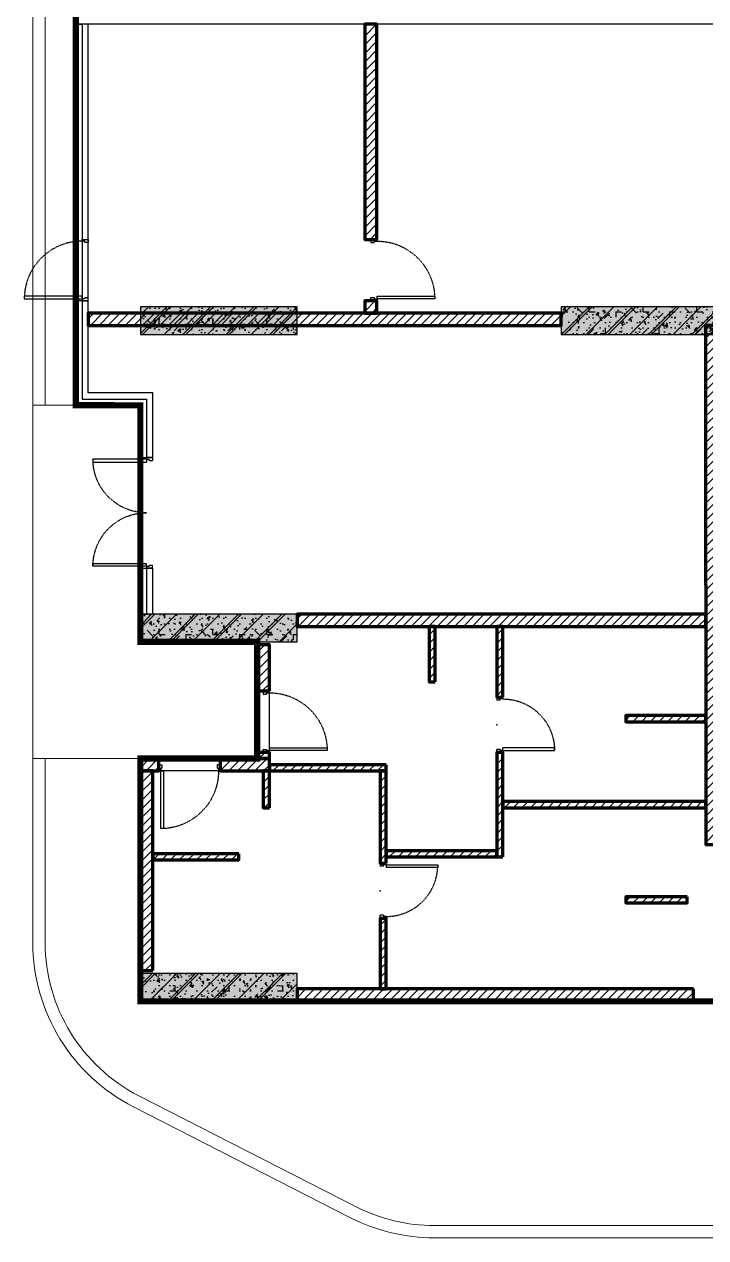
# Model space of a CAD drawing. Header units: millimetres. Extents: x 379264 to 1158416, y -283062 to 356890.
# Drawn here: x 726811.4 to 727033.2, y -21481.8 to -21086.9 of the extents above; entities that cross this region are included whole.
import ezdxf

# ---------------------------------------------------------------- set-up
doc = ezdxf.new("R2010")
doc.units = ezdxf.units.MM
doc.linetypes.add('BLOCK A - CHI TIET THANG 2$0$Center101', pattern=[13, 10, -1, 1, -1])
doc.linetypes.add('keyplan TANG 1$0$mb tang 1 TWB$0$Hidden10.5', pattern=[1.5, 1, -0.5])
for name, color, linetype in [('BLOCK A - CHI TIET THANG 2$0$Basement Grid Line', 250, 'BLOCK A - CHI TIET THANG 2$0$Center101'), ('BLOCK A - CHI TIET THANG 2$0$DnW', 20, 'Continuous'), ('keyplan TANG 1$0$mb tang 1 TWB$0$Brick Wall', 250, 'Continuous'), ('keyplan TANG 1$0$mb tang 1 TWB$0$Curtain Line', 250, 'Continuous'), ('keyplan TANG 1$0$mb tang 1 TWB$0$Door', 250, 'Continuous'), ('keyplan TANG 1$0$mb tang 1 TWB$0$Glass', 250, 'Continuous'), ('keyplan TANG 1$0$mb tang 1 TWB$0$Wall Hatch', 250, 'Continuous'), ('keyplan TANG 1$0$MB_Cot tang 1$0$Concrete Hatch', 250, 'Continuous'), ('keyplan TANG 1$0$MB_Cot tang 1$0$Concrete Line', 250, 'Continuous'), ('keyplan TANG 1$0$MB_Cot tang 1$0$Concrete Solid', 250, 'Continuous')]:
    doc.layers.add(name, color=color, linetype=linetype)
for name, color, linetype, lineweight in [('keyplan TANG 1$0$Hatch vat lieu', 250, 'Continuous', 5), ('keyplan TANG 1$0$mb tang 1 TWB$0$Net cat Tuong', 250, 'Continuous', 40), ('keyplan TANG 1$0$mb tang 1 TWB$0$Wall Line', 250, 'Continuous', 70), ('keyplan TANG 1$0$Net Thay khac', 250, 'Continuous', 15)]:
    doc.layers.add(name, color=color, linetype=linetype, lineweight=lineweight)

# ---------------------------------------------------------------- blocks, each defined once
blk = doc.blocks.new('*U117')
at = {"layer": 'keyplan TANG 1$0$mb tang 1 TWB$0$Wall Hatch'}
h = blk.add_hatch(dxfattribs=at)
h.set_pattern_fill('LINE10', color=256, scale=100, angle=45, style=0, pattern_type=2)
h.set_pattern_definition([(45, (-6950.000000000004, 4400.000000000001), (-70.71067811865474, 70.71067811865476), [])])
h.paths.add_polyline_path([(-1.525002346625115e-12, -3250), (0, 0), (-200.0000000000001, 2.025046796916286e-13), (-200.0000000000016, -3250)])
at = {"layer": 'keyplan TANG 1$0$mb tang 1 TWB$0$Wall Line'}
blk.add_lwpolyline([(-1.525002346625115e-12, -3250), (0, 0), (-200.0000000000001, 2.025046796916286e-13), (-200.0000000000016, -3250)], close=True, dxfattribs=at)
blk = doc.blocks.new('keyplan TANG 1$0$mb tang 1 TWB$0$A$C2C4C50CE')
at = {"layer": 'keyplan TANG 1$0$mb tang 1 TWB$0$Brick Wall'}
for p, q in [((-12249.87999973184, -25550.00000088602), (-22699.87999999605, -25550.00000088602)), ((-22699.87999999605, -25550.00000088602), (-22699.87999999605, -25650.00000088602)), ((-22699.87999999605, -25750.00000088602), (-22699.87999999605, -25650.00000088602)), ((-12249.87999973184, -25550.00000088602), (-12249.87999973184, -25650.00000088602)), ((-12249.87999973184, -25750.00000088602), (-12249.87999973184, -25650.00000088602)), ((-12249.87999973184, -25750.00000088602), (-22699.87999999605, -25750.00000088602))]:
    blk.add_line(p, q, dxfattribs=at)
blk = doc.blocks.new('keyplan TANG 1$0$mb tang 1 TWB$0$A$C67f029bb')
blk.add_blockref('keyplan TANG 1$0$mb tang 1 TWB$0$A$C2C4C50CE', (-42386.0469336505, -77633.4732285568))
blk = doc.blocks.new('*U101')
at = {"layer": 'keyplan TANG 1$0$mb tang 1 TWB$0$Wall Hatch'}
h = blk.add_hatch(dxfattribs=at)
h.set_pattern_fill('LINE10', color=256, scale=100, angle=45, style=0, pattern_type=2)
h.set_pattern_definition([(45, (449.9999999999991, 7350), (-70.71067811865474, 70.71067811865476), [])])
h.paths.add_polyline_path([(7700.000000000001, -1.714184350021242e-12), (0, 0), (-1.580957587066223e-13, -200.0000000000001), (7700.000000000001, -200.0000000000018)])
at = {"layer": 'keyplan TANG 1$0$mb tang 1 TWB$0$Wall Line'}
blk.add_lwpolyline([(7700.000000000001, -1.714184350021242e-12), (0, 0), (-1.580957587066223e-13, -200.0000000000001), (7700.000000000001, -200.0000000000018)], close=True, dxfattribs=at)
blk = doc.blocks.new('*U102')
at = {"layer": 'keyplan TANG 1$0$mb tang 1 TWB$0$Wall Hatch'}
h = blk.add_hatch(dxfattribs=at)
h.set_pattern_fill('LINE10', color=256, scale=100, angle=45, style=0, pattern_type=2)
h.set_pattern_definition([(45, (-399.7141483660581, 5750.000025534737), (-70.71067811865474, 70.71067811865476), [])])
h.paths.add_polyline_path([(1.50965394176506, -8449.999865144673), (0, 0), (-199.999996808158, -0.03573145424284619), (-198.490342866393, -8450.035596598915)])
at = {"layer": 'keyplan TANG 1$0$mb tang 1 TWB$0$Wall Line'}
blk.add_lwpolyline([(1.50965394176506, -8449.999865144673), (0, 0), (-199.999996808158, -0.03573145424284619), (-198.490342866393, -8450.035596598915)], close=True, dxfattribs=at)
blk = doc.blocks.new('keyplan TANG 1$0$mb tang 1 TWB$0$Door 900-1')
at = {"color": 0, "linetype": 'ByBlock'}
for p, q in [((29.99999962575384, 100.0000000003201), (29.9999996257684, 940.0000000003201)), ((29.9999996257684, 940.0000000003201), (74.9999996257684, 940.0000000003201)), ((74.9999996257684, 940.0000000003201), (74.99999962575384, 100.0000000003201)), ((29.99999962575384, 100.0000000003201), (-3.742461558431387e-07, 100.000000000131)), ((-3.742461558431387e-07, 100.000000000131), (0, 0)), ((0, 0), (50, 4.074536263942719e-10)), ((29.99999962575384, 100.0000000003201), (29.99999979416316, 55.00000000033469)), ((29.99999962575384, 100.0000000003201), (74.99999962575384, 100.0000000003201)), ((49.99999979417771, 55.00000000046566), (29.99999979416316, 55.00000000033469)), ((49.99999979417771, 55.00000000046566), (50, 4.074536263942719e-10)), ((849.9999999304418, 55.00000000046566), (869.9999999304564, 55.00000000033469)), ((849.9999999304418, 55.00000000046566), (849.9999997246196, 4.074536263942719e-10)), ((899.9999997246196, 0), (849.9999997246196, 4.074536263942719e-10)), ((870.0000000988657, 100.0000000003201), (900.0000000988657, 100.000000000131)), ((870.0000000988657, 100.0000000003201), (869.9999999304564, 55.00000000033469)), ((900.0000000988657, 100.000000000131), (899.9999997246196, 0))]:
    blk.add_line(p, q, dxfattribs=at)
at = {"color": 0, "linetype": 'keyplan TANG 1$0$mb tang 1 TWB$0$Hidden10.5'}
blk.add_arc((29.99999962575384, 100.0000000003201), 840.0000004731116, 0, 90, dxfattribs=at)
for p in [(-100, 100), (-100, 0), (449.9999998623098, -1.684107700776618e-06)]:
    blk.add_point(p)
blk = doc.blocks.new('*U103')
at = {"layer": 'keyplan TANG 1$0$mb tang 1 TWB$0$Door', "xscale": -1}
blk.add_blockref('keyplan TANG 1$0$mb tang 1 TWB$0$Door 900-1', (899.9999997246196, 0), dxfattribs=at)
blk = doc.blocks.new('keyplan TANG 1$0$mb tang 1 TWB$0$Door 1000-1')
at = {"color": 0, "linetype": 'ByBlock'}
blk.add_lwpolyline([(30, 100), (75, 100), (75, 1040.000000000015), (30, 1040.000000000015)], close=True, dxfattribs=at)
for points in [[(50, 55), (30, 55), (30, 100), (0, 100), (0, 0), (50, 0), (50, 55)], [(950.0000000000146, 55), (970.0000000000146, 55), (970.0000000000146, 100), (1000.000000000015, 100), (1000.000000000015, 0), (950.0000000000146, 0), (950.0000000000146, 55)]]:
    blk.add_lwpolyline(points, dxfattribs=at)
at = {"color": 0, "linetype": 'keyplan TANG 1$0$mb tang 1 TWB$0$Hidden10.5'}
blk.add_arc((30, 100), 940.0000000000146, 0, 90, dxfattribs=at)
blk = doc.blocks.new('*U1413')
at = {"layer": 'keyplan TANG 1$0$mb tang 1 TWB$0$Door', "xscale": -1}
blk.add_blockref('keyplan TANG 1$0$mb tang 1 TWB$0$Door 1000-1', (1000.000000000015, 0), dxfattribs=at)
blk = doc.blocks.new('*U104')
at = {"layer": 'keyplan TANG 1$0$mb tang 1 TWB$0$Door'}
blk.add_blockref('keyplan TANG 1$0$mb tang 1 TWB$0$Door 900-1', (0, 0), dxfattribs=at)
blk = doc.blocks.new('*U106')
at = {"layer": 'keyplan TANG 1$0$mb tang 1 TWB$0$Wall Hatch'}
h = blk.add_hatch(dxfattribs=at)
h.set_pattern_fill('LINE10', color=256, scale=100, angle=45, style=0, pattern_type=2)
h.set_pattern_definition([(45, (-600.0000000000027, 7350), (-70.71067811865474, 70.71067811865476), [])])
h.paths.add_polyline_path([(6649.999999999999, -1.472599819862808e-12), (0, 0), (-1.580957587066223e-13, -200.0000000000001), (6649.999999999999, -200.0000000000015)])
at = {"layer": 'keyplan TANG 1$0$mb tang 1 TWB$0$Wall Line'}
blk.add_lwpolyline([(6649.999999999999, -1.472599819862808e-12), (0, 0), (-1.580957587066223e-13, -200.0000000000001), (6649.999999999999, -200.0000000000015)], close=True, dxfattribs=at)
blk = doc.blocks.new('*U108')
at = {"layer": 'keyplan TANG 1$0$mb tang 1 TWB$0$Wall Hatch'}
h = blk.add_hatch(dxfattribs=at)
h.set_pattern_fill('LINE10', color=256, scale=100, angle=45, style=0, pattern_type=2)
h.set_pattern_definition([(45, (-800.0000000000018, 7350), (-70.71067811865474, 70.71067811865476), [])])
h.paths.add_polyline_path([(6450, -1.429967255717202e-12), (0, 0), (-1.580957587066223e-13, -200.0000000000001), (6450, -200.0000000000015)])
at = {"layer": 'keyplan TANG 1$0$mb tang 1 TWB$0$Wall Line'}
blk.add_lwpolyline([(6450, -1.429967255717202e-12), (0, 0), (-1.580957587066223e-13, -200.0000000000001), (6450, -200.0000000000015)], close=True, dxfattribs=at)
blk = doc.blocks.new('*U109')
at = {"layer": 'keyplan TANG 1$0$mb tang 1 TWB$0$Wall Hatch'}
h = blk.add_hatch(dxfattribs=at)
h.set_pattern_fill('LINE10', color=256, scale=100, angle=45, style=0, pattern_type=2)
h.set_pattern_definition([(45, (-6950.000000000002, 7350.000000000001), (-70.71067811865474, 70.71067811865476), [])])
h.paths.add_polyline_path([(300, -6.572520305780927e-14), (0, 0), (-1.580957587066223e-13, -200.0000000000001), (300, -200.0000000000001)])
at = {"layer": 'keyplan TANG 1$0$mb tang 1 TWB$0$Wall Line'}
blk.add_lwpolyline([(300, -6.572520305780927e-14), (0, 0), (-1.580957587066223e-13, -200.0000000000001), (300, -200.0000000000001)], close=True, dxfattribs=at)
blk = doc.blocks.new('*U110')
at = {"layer": 'keyplan TANG 1$0$mb tang 1 TWB$0$Wall Hatch'}
h = blk.add_hatch(dxfattribs=at)
h.set_pattern_fill('LINE10', color=256, scale=100, angle=45, style=0, pattern_type=2)
h.set_pattern_definition([(45, (-6449.999999999536, 7350.000000000001), (-70.71067811865474, 70.71067811865476), [])])
h.paths.add_polyline_path([(800.0000000004657, -1.794120407794253e-13), (0, 0), (-1.580957587066223e-13, -200.0000000000001), (800.0000000004657, -200.0000000000003)])
at = {"layer": 'keyplan TANG 1$0$mb tang 1 TWB$0$Wall Line'}
blk.add_lwpolyline([(800.0000000004657, -1.794120407794253e-13), (0, 0), (-1.580957587066223e-13, -200.0000000000001), (800.0000000004657, -200.0000000000003)], close=True, dxfattribs=at)
blk = doc.blocks.new('*U111')
at = {"layer": 'keyplan TANG 1$0$mb tang 1 TWB$0$Wall Hatch'}
h = blk.add_hatch(dxfattribs=at)
h.set_pattern_fill('LINE10', color=256, scale=100, angle=45, style=0, pattern_type=2)
h.set_pattern_definition([(45, (-5350.000000000002, 7450.000000000001), (-70.71067811865474, 70.71067811865476), [])])
h.paths.add_polyline_path([(1900, -4.334310688134057e-13), (0, 0), (-1.580957587066223e-13, -99.99999999999994), (1900, -100.0000000000004)])
at = {"layer": 'keyplan TANG 1$0$mb tang 1 TWB$0$Wall Line'}
blk.add_lwpolyline([(1900, -4.334310688134057e-13), (0, 0), (-1.580957587066223e-13, -99.99999999999994), (1900, -100.0000000000004)], close=True, dxfattribs=at)
blk = doc.blocks.new('*U112')
at = {"layer": 'keyplan TANG 1$0$mb tang 1 TWB$0$Wall Hatch'}
h = blk.add_hatch(dxfattribs=at)
h.set_pattern_fill('LINE10', color=256, scale=100, angle=45, style=0, pattern_type=2)
h.set_pattern_definition([(45, (-5950.000000000002, 7450.000000000001), (-70.71067811865474, 70.71067811865476), [])])
h.paths.add_polyline_path([(1300, -2.948752353402668e-13), (0, 0), (-1.580957587066223e-13, -99.99999999999994), (1300, -100.0000000000003)])
at = {"layer": 'keyplan TANG 1$0$mb tang 1 TWB$0$Wall Line'}
blk.add_lwpolyline([(1300, -2.948752353402668e-13), (0, 0), (-1.580957587066223e-13, -99.99999999999994), (1300, -100.0000000000003)], close=True, dxfattribs=at)
blk = doc.blocks.new('*U113')
at = {"layer": 'keyplan TANG 1$0$mb tang 1 TWB$0$Wall Hatch'}
h = blk.add_hatch(dxfattribs=at)
h.set_pattern_fill('LINE10', color=256, scale=100, angle=45, style=0, pattern_type=2)
h.set_pattern_definition([(45, (-3950.000000000002, 7450), (-70.71067811865474, 70.71067811865476), [])])
h.paths.add_polyline_path([(3300, -7.567280135840632e-13), (0, 0), (-1.580957587066223e-13, -99.99999999999994), (3300, -100.0000000000007)])
at = {"layer": 'keyplan TANG 1$0$mb tang 1 TWB$0$Wall Line'}
blk.add_lwpolyline([(3300, -7.567280135840632e-13), (0, 0), (-1.580957587066223e-13, -99.99999999999994), (3300, -100.0000000000007)], close=True, dxfattribs=at)
blk = doc.blocks.new('*U114')
at = {"layer": 'keyplan TANG 1$0$mb tang 1 TWB$0$Wall Hatch'}
h = blk.add_hatch(dxfattribs=at)
h.set_pattern_fill('LINE10', color=256, scale=100, angle=45, style=0, pattern_type=2)
h.set_pattern_definition([(45, (-5450.000000000002, 7450), (-70.71067811865474, 70.71067811865476), [])])
h.paths.add_polyline_path([(1800, -4.103384299012159e-13), (0, 0), (-1.580957587066223e-13, -99.99999999999994), (1800, -100.0000000000004)])
at = {"layer": 'keyplan TANG 1$0$mb tang 1 TWB$0$Wall Line'}
blk.add_lwpolyline([(1800, -4.103384299012159e-13), (0, 0), (-1.580957587066223e-13, -99.99999999999994), (1800, -100.0000000000004)], close=True, dxfattribs=at)
blk = doc.blocks.new('*U115')
at = {"layer": 'keyplan TANG 1$0$mb tang 1 TWB$0$Wall Hatch'}
h = blk.add_hatch(dxfattribs=at)
h.set_pattern_fill('LINE10', color=256, scale=100, angle=45, style=0, pattern_type=2)
h.set_pattern_definition([(45, (-6250.000000000002, 7450.000000000001), (-70.71067811865474, 70.71067811865476), [])])
h.paths.add_polyline_path([(999.9999999999999, -2.255973186036974e-13), (0, 0), (-1.580957587066223e-13, -99.99999999999994), (999.9999999999999, -100.0000000000002)])
at = {"layer": 'keyplan TANG 1$0$mb tang 1 TWB$0$Wall Line'}
blk.add_lwpolyline([(999.9999999999999, -2.255973186036974e-13), (0, 0), (-1.580957587066223e-13, -99.99999999999994), (999.9999999999999, -100.0000000000002)], close=True, dxfattribs=at)
blk = doc.blocks.new('*U116')
at = {"layer": 'keyplan TANG 1$0$mb tang 1 TWB$0$Wall Hatch'}
h = blk.add_hatch(dxfattribs=at)
h.set_pattern_fill('LINE10', color=256, scale=100, angle=45, style=0, pattern_type=2)
h.set_pattern_definition([(45, (-5850.000000000002, 7450.000000000001), (-70.71067811865474, 70.71067811865476), [])])
h.paths.add_polyline_path([(1400, -3.262575395031795e-13), (0, 0), (-1.580957587066223e-13, -99.99999999999994), (1400, -100.0000000000003)])
at = {"layer": 'keyplan TANG 1$0$mb tang 1 TWB$0$Wall Line'}
blk.add_lwpolyline([(1400, -3.262575395031795e-13), (0, 0), (-1.580957587066223e-13, -99.99999999999994), (1400, -100.0000000000003)], close=True, dxfattribs=at)
blk = doc.blocks.new('*U118')
at = {"layer": 'keyplan TANG 1$0$mb tang 1 TWB$0$Wall Hatch'}
h = blk.add_hatch(dxfattribs=at)
h.set_pattern_fill('LINE10', color=256, scale=100, angle=45, style=0, pattern_type=2)
h.set_pattern_definition([(45, (-6950.000000000003, 6900.000000000001), (-70.71067811865474, 70.71067811865476), [])])
h.paths.add_polyline_path([(-3.455014052633487e-13, -750), (0, 0), (-200.0000000000001, 2.025046796916286e-13), (-200.0000000000004, -750)])
at = {"layer": 'keyplan TANG 1$0$mb tang 1 TWB$0$Wall Line'}
blk.add_lwpolyline([(-3.455014052633487e-13, -750), (0, 0), (-200.0000000000001, 2.025046796916286e-13), (-200.0000000000004, -750)], close=True, dxfattribs=at)
blk = doc.blocks.new('*U119')
at = {"layer": 'keyplan TANG 1$0$mb tang 1 TWB$0$Wall Hatch'}
h = blk.add_hatch(dxfattribs=at)
h.set_pattern_fill('LINE10', color=256, scale=100, angle=45, style=0, pattern_type=2)
h.set_pattern_definition([(45, (-6950.000000000003, 7550.000000000001), (-70.71067811865474, 70.71067811865476), [])])
h.paths.add_polyline_path([(-3.286260152890463e-14, -100), (0, 0), (-200.0000000000001, 2.025046796916286e-13), (-200.0000000000001, -100)])
at = {"layer": 'keyplan TANG 1$0$mb tang 1 TWB$0$Wall Line'}
blk.add_lwpolyline([(-3.286260152890463e-14, -100), (0, 0), (-200.0000000000001, 2.025046796916286e-13), (-200.0000000000001, -100)], close=True, dxfattribs=at)
blk = doc.blocks.new('*U120')
at = {"layer": 'keyplan TANG 1$0$mb tang 1 TWB$0$Wall Hatch'}
h = blk.add_hatch(dxfattribs=at)
h.set_pattern_fill('LINE10', color=256, scale=100, angle=45, style=0, pattern_type=2)
h.set_pattern_definition([(45, (-6850.000000000003, 6750.000000000001), (-70.71067811865474, 70.71067811865476), [])])
h.paths.add_polyline_path([(-4.165556788393588e-13, -900), (0, 0), (-99.99999999999994, 2.025046796916286e-13), (-100.0000000000004, -900)])
at = {"layer": 'keyplan TANG 1$0$mb tang 1 TWB$0$Wall Line'}
blk.add_lwpolyline([(-4.165556788393588e-13, -900), (0, 0), (-99.99999999999994, 2.025046796916286e-13), (-100.0000000000004, -900)], close=True, dxfattribs=at)
blk = doc.blocks.new('*U1414')
at = {"layer": 'keyplan TANG 1$0$mb tang 1 TWB$0$Wall Hatch'}
h = blk.add_hatch(dxfattribs=at)
h.set_pattern_fill('LINE10', color=256, scale=100, angle=45, style=0, pattern_type=2)
h.set_pattern_definition([(45, (-6850.000000000003, 6500.000000000001), (-70.71067811865474, 70.71067811865476), [])])
h.paths.add_polyline_path([(-5.34979468132709e-13, -1150), (0, 0), (-99.99999999999994, 2.025046796916286e-13), (-100.0000000000005, -1150)])
at = {"layer": 'keyplan TANG 1$0$mb tang 1 TWB$0$Wall Line'}
blk.add_lwpolyline([(-5.34979468132709e-13, -1150), (0, 0), (-99.99999999999994, 2.025046796916286e-13), (-100.0000000000005, -1150)], close=True, dxfattribs=at)
blk = doc.blocks.new('*U121')
at = {"layer": 'keyplan TANG 1$0$mb tang 1 TWB$0$Wall Hatch'}
h = blk.add_hatch(dxfattribs=at)
h.set_pattern_fill('LINE10', color=256, scale=100, angle=45, style=0, pattern_type=2)
h.set_pattern_definition([(45, (-6850.000000000003, 5950.000000000001), (-70.71067811865474, 70.71067811865476), [])])
h.paths.add_polyline_path([(-7.955118045780792e-13, -1700), (0, 0), (-99.99999999999994, 2.025046796916286e-13), (-100.0000000000007, -1700)])
at = {"layer": 'keyplan TANG 1$0$mb tang 1 TWB$0$Wall Line'}
blk.add_lwpolyline([(-7.955118045780792e-13, -1700), (0, 0), (-99.99999999999994, 2.025046796916286e-13), (-100.0000000000007, -1700)], close=True, dxfattribs=at)
blk = doc.blocks.new('*U122')
at = {"layer": 'keyplan TANG 1$0$mb tang 1 TWB$0$Wall Hatch'}
h = blk.add_hatch(dxfattribs=at)
h.set_pattern_fill('LINE10', color=256, scale=100, angle=45, style=0, pattern_type=2)
h.set_pattern_definition([(45, (-6850.000000000003, 6150.000000000001), (-70.71067811865474, 70.71067811865476), [])])
h.paths.add_polyline_path([(-7.007727731433991e-13, -1500), (0, 0), (-99.99999999999994, 2.025046796916286e-13), (-100.0000000000006, -1500)])
at = {"layer": 'keyplan TANG 1$0$mb tang 1 TWB$0$Wall Line'}
blk.add_lwpolyline([(-7.007727731433991e-13, -1500), (0, 0), (-99.99999999999994, 2.025046796916286e-13), (-100.0000000000006, -1500)], close=True, dxfattribs=at)
blk = doc.blocks.new('*U123')
at = {"layer": 'keyplan TANG 1$0$mb tang 1 TWB$0$Wall Hatch'}
h = blk.add_hatch(dxfattribs=at)
h.set_pattern_fill('LINE10', color=256, scale=100, angle=45, style=0, pattern_type=2)
h.set_pattern_definition([(45, (-6850.000000000003, 7050.000000000001), (-70.71067811865474, 70.71067811865476), [])])
h.paths.add_polyline_path([(-2.744471316873388e-13, -599.9999999999999), (0, 0), (-99.99999999999994, 2.025046796916286e-13), (-100.0000000000002, -599.9999999999999)])
at = {"layer": 'keyplan TANG 1$0$mb tang 1 TWB$0$Wall Line'}
blk.add_lwpolyline([(-2.744471316873388e-13, -599.9999999999999), (0, 0), (-99.99999999999994, 2.025046796916286e-13), (-100.0000000000002, -599.9999999999999)], close=True, dxfattribs=at)
blk = doc.blocks.new('keyplan TANG 1$0$mb tang 1 TWB$0$Door 1800-1')
at = {"color": 0, "linetype": 'ByBlock'}
for p, q in [((29.99999962575384, 100.0000000003201), (29.9999996257684, 970.0000000003201)), ((29.9999996257684, 970.0000000003201), (74.9999996257684, 970.0000000003201)), ((74.9999996257684, 970.0000000003201), (74.99999962575384, 100.0000000003201)), ((1724.999999999985, 970.0000000003201), (1725, 100.0000000003201)), ((1769.999999999985, 970.0000000003201), (1724.999999999985, 970.0000000003201)), ((1770, 100.0000000003201), (1769.999999999985, 970.0000000003201)), ((29.99999962575384, 100.0000000003201), (-3.742461558431387e-07, 100.000000000131)), ((-3.742461558431387e-07, 100.000000000131), (0, 0)), ((0, 0), (50, 4.074536263942719e-10)), ((29.99999962575384, 100.0000000003201), (29.99999979416316, 55.00000000033469)), ((29.99999962575384, 100.0000000003201), (74.99999962575384, 100.0000000003201)), ((49.99999979417771, 55.00000000046566), (29.99999979416316, 55.00000000033469)), ((49.99999979417771, 55.00000000046566), (50, 4.074536263942719e-10)), ((1770, 100.0000000003201), (1725, 100.0000000003201)), ((1749.999999831576, 55.00000000046566), (1769.999999831591, 55.00000000033469)), ((1749.999999831576, 55.00000000046566), (1749.999999625754, 4.074536263942719e-10)), ((1799.999999625754, 0), (1749.999999625754, 4.074536263942719e-10)), ((1770, 100.0000000003201), (1800, 100.000000000131)), ((1770, 100.0000000003201), (1769.999999831591, 55.00000000033469)), ((1800, 100.000000000131), (1799.999999625754, 0))]:
    blk.add_line(p, q, dxfattribs=at)
at = {"color": 0, "linetype": 'keyplan TANG 1$0$mb tang 1 TWB$0$Hidden10.5'}
for centre, start, end in [((29.99999962575384, 100.0000000003201), 0, 90), ((1770, 100.0000000003201), 90, 180)]:
    blk.add_arc(centre, 870.0000001871231, start, end, dxfattribs=at)
blk = doc.blocks.new('*U1408')
at = {"layer": 'keyplan TANG 1$0$mb tang 1 TWB$0$Door'}
blk.add_blockref('keyplan TANG 1$0$mb tang 1 TWB$0$Door 1800-1', (0, 0), dxfattribs=at)
blk = doc.blocks.new('*U1415')
at = {"layer": 'keyplan TANG 1$0$mb tang 1 TWB$0$Door', "rotation": 180}
blk.add_blockref('keyplan TANG 1$0$mb tang 1 TWB$0$Door 1000-1', (1000.000000000015, 110), dxfattribs=at)
blk = doc.blocks.new('*U125')
at = {"layer": 'keyplan TANG 1$0$mb tang 1 TWB$0$Wall Hatch'}
h = blk.add_hatch(dxfattribs=at)
h.set_pattern_fill('LINE10', color=256, scale=100, angle=45, style=0, pattern_type=2)
h.set_pattern_definition([(45, (-400.5985018585714, 10699.99994653665), (-70.71067811865474, 70.71067811865476), [])])
h.paths.add_polyline_path([(0.6253004492518044, -3499.999944142764), (0, 0), (-199.999996808158, -0.03573145424284619), (-199.3746963589062, -3500.035675597006)])
at = {"layer": 'keyplan TANG 1$0$mb tang 1 TWB$0$Wall Line'}
blk.add_lwpolyline([(0.6253004492518044, -3499.999944142764), (0, 0), (-199.999996808158, -0.03573145424284619), (-199.3746963589062, -3500.035675597006)], close=True, dxfattribs=at)
blk = doc.blocks.new('*U124')
at = {"layer": 'keyplan TANG 1$0$mb tang 1 TWB$0$Wall Hatch'}
h = blk.add_hatch(dxfattribs=at)
h.set_pattern_fill('LINE10', color=256, scale=100, angle=45, style=0, pattern_type=2)
h.set_pattern_definition([(45, (-401.1880708535802, 13999.99989387125), (-70.71067811865474, 70.71067811865476), [])])
h.paths.add_polyline_path([(0.03573145424297186, -199.9999968081584), (0, 0), (-199.999996808158, -0.03573145424284619), (-199.964265353915, -200.0357282624)])
at = {"layer": 'keyplan TANG 1$0$mb tang 1 TWB$0$Wall Line'}
blk.add_lwpolyline([(0.03573145424297186, -199.9999968081584), (0, 0), (-199.999996808158, -0.03573145424284619), (-199.964265353915, -200.0357282624)], close=True, dxfattribs=at)
blk = doc.blocks.new('*U1390')
at = {"layer": 'keyplan TANG 1$0$MB_Cot tang 1$0$Concrete Hatch'}
h = blk.add_hatch(dxfattribs=at)
h.set_pattern_fill('CONCRETE', color=256, scale=50, style=0, pattern_type=2)
h.set_pattern_definition([(45, (2000, -99.9999999998835), (-176.7766952966369, 176.7766952966369), []), (45, (2000, -49.9999999998835), (-353.5533905932737, 353.5533905932738), []), (49.99999999999999, (2000, -99.9999999998835), (358.6300913003767, -31.37606749129755), [37.5, -412.5]), (355, (2000, -99.9999999998835), (-69.3756668065, 376.0960668500059), [30, -330]), (100.4514, (2029.88584, -102.6146699998835), (289.2546908570108, 344.7197710304768), [31.870095, -350.571056]), (46.18420000000001, (2000, 1.16500586955226e-10), (533.6205243128222, -82.75950716450905), [56.25, -618.75]), (96.6356, (2044.4683725, -6.896653499883513), (467.3313527743517, 487.0589354502209), [47.805144, -525.8565]), (351.1842, (2000, 1.16500586955226e-10), (467.3309725668136, 487.0593004626623), [45, -495]), (21, (2050, -24.9999999998835), (298.4535260592309, -201.3094453326694), [37.5, -412.5]), (326.0000000000001, (2050, -24.9999999998835), (121.6576659607909, 362.5750225234265), [30, -330]), (71.4514, (2074.8711165, -41.7758029998835), (420.111314290745, 161.2652483549762), [31.870095, -350.571056]), (37.50000000000001, (2000, -99.9999999998835), (6.079927658645334, 166.4469269156558), [0, -326, 0, -335, 0, -331.25]), (7.499999999999999, (2000, -99.9999999998835), (131.5347687210743, 197.2058559411801), [0, -191, 0, -318.5, 0, -126.25]), (327.5, (1888.5, -99.9999999998835), (266.9112180862045, -11.2774358671899), [0, -125, 0, -390, 0, -517.5]), (317.5, (1838.5, -99.9999999998835), (291.5930846711931, 50.05249116615882), [0, -162.5, 0, -259, 0, -367.5]), (0, (2175, 75.0000000001165), (0, 875), [87.5, -787.5]), (0, (2437.5, 250.0000000001165), (0, 875), [87.5, -787.5]), (0, (2262.5, 600.0000000001165), (0, 875), [87.5, -350, 87.5, -350]), (90, (2175, 75.0000000001165), (-875, 5.35782974626967e-14), [87.5, -787.5]), (90, (2262.5, 600.0000000001165), (-875, 5.35782974626967e-14), [87.5, -787.5]), (90, (2525, 250.0000000001165), (-875, 5.35782974626967e-14), [87.5, -787.5]), (90, (2700, 512.5000000001165), (-875, 5.35782974626967e-14), [87.5, -787.5]), (135, (2262.5, 75.0000000001165), (-875.016357447105, 8.881784197001252e-14), [123.76, -1113.7]), (135, (2350, 600.0000000001165), (-875.016357447105, 8.881784197001252e-14), [123.76, -1113.7]), (45, (2437.5, 250.0000000001165), (8.881784197001252e-14, 875.016357447105), [123.76, -247.485, 123.76, -742.455]), (0, (1825, -99.9999999998835), (87.5, 87.5), [-175, 0])])
h.paths.add_polyline_path([(-250, 200.0000000001164), (-250, -249.9999999999999), (2300, -250), (2300, 200.0000000001164)])
at = {"layer": 'keyplan TANG 1$0$MB_Cot tang 1$0$Concrete Solid'}
blk.add_hatch(color=256, dxfattribs=at).paths.add_polyline_path([(-250, 200.0000000001164), (-250, -249.9999999999999), (2300, -250), (2300, 200.0000000001164)])
at = {"layer": 'keyplan TANG 1$0$MB_Cot tang 1$0$Concrete Line'}
blk.add_lwpolyline([(-250, 200.0000000001164), (-250, -249.9999999999999), (2300, -250), (2300, 200.0000000001164)], close=True, dxfattribs=at)
blk = doc.blocks.new('*U1392')
at = {"layer": 'keyplan TANG 1$0$MB_Cot tang 1$0$Concrete Hatch'}
h = blk.add_hatch(dxfattribs=at)
h.set_pattern_fill('CONCRETE', color=256, scale=50, style=0, pattern_type=2)
h.set_pattern_definition([(45, (2000, -299.9999999998835), (-176.7766952966369, 176.7766952966369), []), (45, (2000, -249.9999999998835), (-353.5533905932737, 353.5533905932738), []), (49.99999999999999, (2000, -299.9999999998835), (358.6300913003767, -31.37606749129755), [37.5, -412.5]), (355, (2000, -299.9999999998835), (-69.3756668065, 376.0960668500059), [30, -330]), (100.4514, (2029.88584, -302.6146699998835), (289.2546908570108, 344.7197710304768), [31.870095, -350.571056]), (46.18420000000001, (2000, -199.9999999998835), (533.6205243128222, -82.75950716450905), [56.25, -618.75]), (96.6356, (2044.4683725, -206.8966534998835), (467.3313527743517, 487.0589354502209), [47.805144, -525.8565]), (351.1842, (2000, -199.9999999998835), (467.3309725668136, 487.0593004626623), [45, -495]), (21, (2050, -224.9999999998835), (298.4535260592309, -201.3094453326694), [37.5, -412.5]), (326.0000000000001, (2050, -224.9999999998835), (121.6576659607909, 362.5750225234265), [30, -330]), (71.4514, (2074.8711165, -241.7758029998835), (420.111314290745, 161.2652483549762), [31.870095, -350.571056]), (37.50000000000001, (2000, -299.9999999998835), (6.079927658645334, 166.4469269156558), [0, -326, 0, -335, 0, -331.25]), (7.499999999999999, (2000, -299.9999999998835), (131.5347687210743, 197.2058559411801), [0, -191, 0, -318.5, 0, -126.25]), (327.5, (1888.5, -299.9999999998835), (266.9112180862045, -11.2774358671899), [0, -125, 0, -390, 0, -517.5]), (317.5, (1838.5, -299.9999999998835), (291.5930846711931, 50.05249116615882), [0, -162.5, 0, -259, 0, -367.5]), (0, (2175, -124.9999999998835), (0, 875), [87.5, -787.5]), (0, (2437.5, 50.00000000011653), (0, 875), [87.5, -787.5]), (0, (2262.5, 400.0000000001165), (0, 875), [87.5, -350, 87.5, -350]), (90, (2175, -124.9999999998835), (-875, 5.35782974626967e-14), [87.5, -787.5]), (90, (2262.5, 400.0000000001165), (-875, 5.35782974626967e-14), [87.5, -787.5]), (90, (2525, 50.00000000011653), (-875, 5.35782974626967e-14), [87.5, -787.5]), (90, (2700, 312.5000000001165), (-875, 5.35782974626967e-14), [87.5, -787.5]), (135, (2262.5, -124.9999999998835), (-875.016357447105, 8.881784197001252e-14), [123.76, -1113.7]), (135, (2350, 400.0000000001165), (-875.016357447105, 8.881784197001252e-14), [123.76, -1113.7]), (45, (2437.5, 50.00000000011653), (8.881784197001252e-14, 875.016357447105), [123.76, -247.485, 123.76, -742.455]), (0, (1825, -299.9999999998835), (87.5, 87.5), [-175, 0])])
h.paths.add_polyline_path([(-250, 100.0000000001164), (-250, -349.9999999999999), (2300, -350), (2300, 100.0000000001164)])
at = {"layer": 'keyplan TANG 1$0$MB_Cot tang 1$0$Concrete Solid'}
blk.add_hatch(color=256, dxfattribs=at).paths.add_polyline_path([(-250, 100.0000000001164), (-250, -349.9999999999999), (2300, -350), (2300, 100.0000000001164)])
at = {"layer": 'keyplan TANG 1$0$MB_Cot tang 1$0$Concrete Line'}
blk.add_lwpolyline([(-250, 100.0000000001164), (-250, -349.9999999999999), (2300, -350), (2300, 100.0000000001164)], close=True, dxfattribs=at)
blk = doc.blocks.new('keyplan TANG 1')
at = {"color": 7, "const_width": 100}
blk.add_lwpolyline([(98401.54538834305, 90000.00000884559), (98401.54538834305, 83950.00000884582), (99550.00000011947, 83950.00000884582), (99550.00000011947, 73850.00000884559), (89101.54538542122, 73850.00000884559), (89101.54538542122, 81474.99999439984), (87300, 81474.99999439984), (87326.54538542125, 76399.99999999988), (87551.54538542125, 76399.99999999988), (87551.54538542125, 73849.99999999988), (77900.00000000105, 73849.99999999988), (77900.00000000105, 77800.00058133807), (79800.00010936044, 77800.0003843878), (79800.00010936044, 79699.99999999942), (77900.00000000105, 79699.99999999942), (77900.00000000147, 83550.00000000081), (76848.45467698967, 83550.26210417584), (76848.45467698967, 90049.99999513064)], dxfattribs=at)
at = {"layer": 'keyplan TANG 1$0$Hatch vat lieu'}
blk.add_lwpolyline([(76350.00000000099, 98875.129771279), (76350.00000000099, 83550.00058133813)], dxfattribs=at)
blk.add_lwpolyline([(76350.00000000099, 77800.00058133807), (76350.00000000099, 74804.87005053653, 0.2818337768156025), (77877.02064277208, 72310.97278800362), (81412.94638477266, 70506.10273746698, 0.1185413434814182), (82685.92574200156, 70199.99999999988), (99552.09518931291, 70199.99999999994)], format="xyb", dxfattribs=at)
at = {"layer": 'keyplan TANG 1$0$mb tang 1 TWB$0$Brick Wall'}
blk.add_line((77050.00000000105, 85249.99999999988), (76850.00000000105, 85249.99999999988), dxfattribs=at)
at = {"layer": 'keyplan TANG 1$0$mb tang 1 TWB$0$Curtain Line'}
for p, q in [((76848.45461165858, 83550.00000000093), (76850.00000000105, 89749.99999474986)), ((76850.00000000105, 89749.99999474986), (76949.99999689462, 89749.97506913218)), ((77049.99999378818, 89749.9501435145), (76949.99999689462, 89749.97506913218)), ((77048.50446910835, 83750.0000000009), (77049.99999378818, 89749.9501435145)), ((78101.54538542207, 83750.00000000079), (77048.50446910835, 83750.0000000009)), ((78101.54538542205, 82699.99999850323), (78101.54538542207, 83750.00000000079)), ((77901.54538542207, 83550.00000000081), (76848.45461165858, 83550.00000000093)), ((77901.54538542207, 82699.99999850325), (77901.54538542207, 83550.00000000081)), ((77901.54538542207, 82699.99999850325), (78001.54538542207, 82699.99999850325)), ((78101.54538542205, 82699.99999850323), (78001.54538542207, 82699.99999850325)), ((77901.54538542191, 80149.99999999942), (77901.54538542195, 80899.9999988775)), ((77901.54538542195, 80899.9999988775), (78001.54538542195, 80899.9999988775)), ((78101.54538542194, 80899.99999887748), (78001.54538542195, 80899.9999988775)), ((78101.5453854219, 80149.9999999994), (78101.54538542194, 80899.99999887748)), ((77901.54538542191, 80149.99999999942), (78001.5453854219, 80149.99999999942)), ((78101.5453854219, 80149.9999999994), (78001.5453854219, 80149.99999999942))]:
    blk.add_line(p, q, dxfattribs=at)
at = {"layer": 'keyplan TANG 1$0$mb tang 1 TWB$0$Door'}
for points in [[(80000.0001093609, 77900.00038438791), (80000.0001093609, 78900.00038438791)], [(79201.54549478204, 77600.0003843878), (78201.54549478204, 77600.0003843878)]]:
    blk.add_lwpolyline(points, dxfattribs=at)
at = {"layer": 'keyplan TANG 1$0$mb tang 1 TWB$0$Glass'}
for p, q in [((76949.99999689462, 89749.97506913218), (76949.99999689462, 83650)), ((76949.99999689462, 83650), (78000, 83650)), ((78000, 83650), (77999.99999999993, 82699.99999850325)), ((78001.54538542195, 80899.9999988775), (78001.54538542195, 80149.99999999942))]:
    blk.add_line(p, q, dxfattribs=at)
at = {"layer": 'keyplan TANG 1$0$mb tang 1 TWB$0$Net cat Tuong'}
for p, q in [((87099.1571517848, 80150.00058133807), (80450.00010936044, 80150.00058133807)), ((80450.00010936044, 79950.00058133807), (82600.00010936044, 79950.00058133807)), ((82600.00010936044, 79950.00058133807), (82600.00010936044, 79049.91810971976)), ((82700.00010936044, 79049.91810971976), (82700.00010936044, 79950.00058133807)), ((82700.00010936044, 79950.00058133807), (83699.99991444271, 79950.00058133807)), ((83699.99991444271, 79950.00058133807), (83699.99991444265, 78800.0003843297)), ((83799.99991444265, 78800.0003843297), (83799.99991444265, 79950.00058133807)), ((83799.99991444265, 79950.00058133807), (87099.1928832396, 79950.00058133807)), ((82600.00010936044, 79049.91810971976), (82700.00010936044, 79049.91810971976)), ((83699.99991444265, 78800.0003843297), (83799.99991444265, 78800.0003843297)), ((87100.00010936032, 78500.00035543123), (85800.00010936044, 78500.00035543134)), ((85800.00010936044, 78500.00035543134), (85800.00010936044, 78400.00035543123)), ((85800.00010936044, 78400.00035543123), (87100.00010936026, 78400.00035543123)), ((79800.00010936096, 77800.0003843878), (79800.00010936096, 77900.00038438791)), ((80000.0001093609, 77900.00038438791), (79800.00010936096, 77900.00038438791)), ((80000.0001093609, 77700.0003843878), (80000.0001093609, 77900.00038438791)), ((79800.00010936096, 77800.0003843878), (79201.54549478204, 77800.0003843878)), ((79201.54549478204, 77800.0003843878), (79201.54549478204, 77600.0003843878)), ((81899.99991444271, 77700.0003843878), (80000.0001093609, 77700.0003843878)), ((81899.99991444271, 76300.00038438791), (81899.99991444271, 77700.0003843878)), ((81799.99991444277, 77600.00038438791), (81799.99991444277, 76100.0003843878)), ((83799.99991444265, 76200.0003843878), (83799.99991444265, 77000.00038438791)), ((83799.99991444265, 77000.00038438791), (87100.00010936026, 77000.00038438791)), ((83699.99991444265, 76300.0003843878), (81899.99991444271, 76300.00038438791)), ((81799.99991444277, 76100.0003843878), (81899.99991444271, 76100.0003843878)), ((81899.99991444271, 76100.0003843878), (81899.99991444271, 76200.0003843878)), ((81899.99991444271, 76200.0003843878), (83799.99991444265, 76200.0003843878)), ((86800.00010936032, 75550.00038438791), (85800.00010938139, 75550.00038438791)), ((85800.00010938139, 75550.00038438791), (85800.00010938139, 75450.00038438791)), ((85800.00010938139, 75450.00038438791), (86800.00010936026, 75450.00038438791))]:
    blk.add_line(p, q, dxfattribs=at)
at = {"layer": 'keyplan TANG 1$0$Net Thay khac'}
for p, q in [((77900.00010936044, 83550.00058133807), (76150.00000000099, 83550.00058133813)), ((77900.00010936044, 77800.00058133807), (76150.00000000099, 77800.00058133807))]:
    blk.add_line(p, q, dxfattribs=at)
blk.add_lwpolyline([(76849.99999999744, 136499.9999970782), (76150.00000000105, 136499.9999970782), (76150.00000000099, 74804.87005053653, 0.2818337768156034), (77786.09354582714, 72132.8372692513), (81322.01928782777, 70327.96721871459, 0.1185413434814177), (82685.92574200156, 69999.99999999988), (99552.09518931291, 69999.99999999994)], format="xyb", dxfattribs=at)
blk.add_blockref('keyplan TANG 1$0$mb tang 1 TWB$0$A$C67f029bb', (141935.9269336516, 193133.4732241927))
for name, p, rotation in [('*U1413', (79900.0001093609, 78900.00038438791), 270), ('*U103', (83699.99991444277, 78800.00038386718), 270), ('*U1413', (79201.54549478204, 77700.0003843878), 180), ('*U104', (81799.9999144426, 76100.00038401363), 270)]:
    blk.add_blockref(name, p, dxfattribs=dict(rotation=rotation))
at = {"layer": 'keyplan TANG 1$0$mb tang 1 TWB$0$Brick Wall'}
for name, p in [('*U125', (81749.99999059633, 89749.98587496876)), ('*U124', (81749.99999059633, 85250.82196706734)), ('*U101', (77048.82261854428, 85050.20898144343)), ('*U102', (87298.29949070083, 84850.00022590754)), ('*U106', (80450.00010936044, 80150.00058133807)), ('*U120', (82700.00010936044, 79950.00058133807)), ('*U1414', (83800.00010936044, 79950.00058133807)), ('*U118', (80000.00010936044, 79650.00058133807)), ('*U112', (85800.00010936044, 78500.00058133807)), ('*U119', (80000.00010936044, 77900.00058133807)), ('*U121', (83800.00010936044, 77900.00058133807)), ('*U109', (77900.00010936044, 77800.00058133807)), ('*U110', (79200.00010936044, 77800.00058133807)), ('*U111', (80000.00010936044, 77700.00058133807)), ('*U117', (78100.00010936044, 77600.00058133807)), ('*U123', (80000.00010936044, 77600.00058133807)), ('*U122', (81900.00010936044, 77600.00058133807)), ('*U113', (83800.00010936044, 77100.00058133807)), ('*U116', (78100.00010936044, 76250.00058133807)), ('*U114', (81900.00010936044, 76300.00058133807)), ('*U115', (85800.00010936044, 75550.00058133807)), ('*U1414', (81900.00010936044, 75200.00058133807)), ('*U108', (80450.00010936044, 74050.00058133807))]:
    blk.add_blockref(name, p, dxfattribs=at)
at = {"layer": 'keyplan TANG 1$0$mb tang 1 TWB$0$Door', "rotation": 270}
blk.add_blockref('*U1415', (76940.00000000105, 86249.9999999999), dxfattribs=at)
at = {"layer": 'keyplan TANG 1$0$mb tang 1 TWB$0$Door', "xscale": -1, "rotation": 90}
for name, p in [('*U1415', (81760.80379895569, 86250.82196706736)), ('*U1408', (78098.35887367651, 82699.99999850325))]:
    blk.add_blockref(name, p, dxfattribs=at)
at = {"layer": 'keyplan TANG 1$0$MB_Cot tang 1$0$Concrete Line'}
for name, p in [('*U1392', (78150.00000000105, 85050.00000000012)), ('*U1390', (85000.00000000055, 84950.00000000012)), ('*U1390', (78150.00000000105, 79949.99999999942)), ('*U1392', (78150.00000000105, 74200.00000000012))]:
    blk.add_blockref(name, p, dxfattribs=at)
blk = doc.blocks.new('A$C70971DB5')
at = {"layer": 'BLOCK A - CHI TIET THANG 2$0$DnW', "xscale": 0.02, "yscale": 0.02, "zscale": 0.02}
blk.add_blockref('keyplan TANG 1', (-344.3025020973291, 957.4590439008753), dxfattribs=at)

msp = doc.modelspace()

# ---------------------------------------------------------------- block references
at = {"layer": 'BLOCK A - CHI TIET THANG 2$0$Basement Grid Line'}
msp.add_blockref('A$C70971DB5', (725635.4544973763, -23839.34762621439), dxfattribs=at)

doc.saveas('drawing.dxf')
